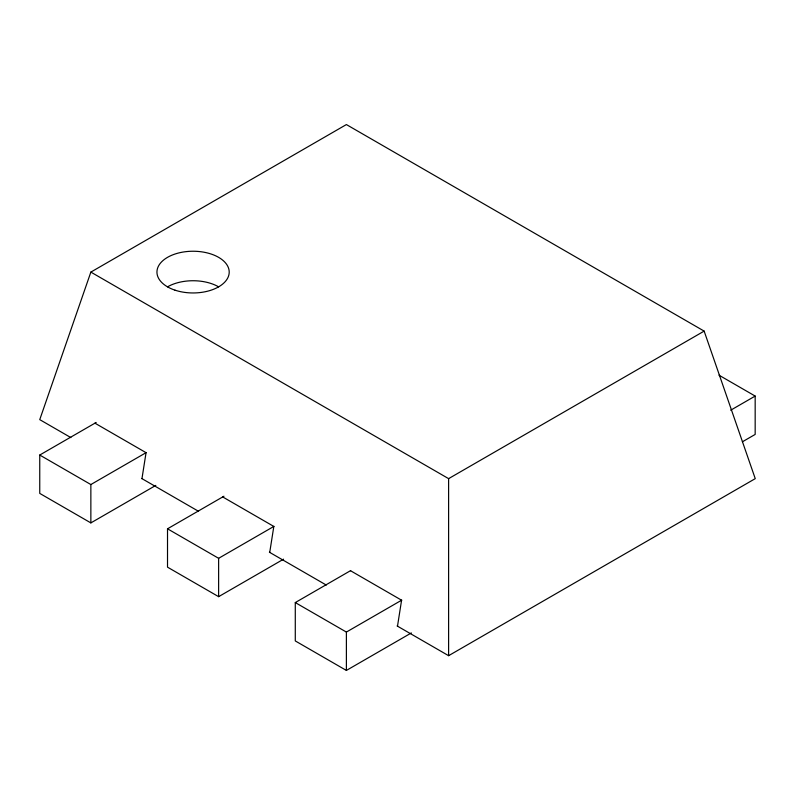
<?xml version="1.0" encoding="UTF-8"?>
<svg xmlns="http://www.w3.org/2000/svg" width="795" height="795" viewBox="0 0 795 795"><rect width="100%" height="100%" fill="white"/><g stroke="black" fill="none" stroke-linecap="round" stroke-linejoin="round"><path stroke-width="1.19" d="M141.967 478.64L146.051 452.673L94.943 423.169M269.734 552.406L273.818 526.439L222.709 496.935M397.5 626.172L401.584 600.205L350.486 570.701M397.103 625.943L448.609 655.686L755.25 478.64L704.141 331.108L346.391 124.567L90.859 272.099L39.75 419.631L70.874 437.598M155.81 485.407L90.859 522.901L39.75 493.397L39.75 455.038L96.185 422.463M39.75 455.038L90.859 484.543L146.22 452.584M283.577 559.173L218.625 596.667L167.516 567.163L167.516 528.804L223.952 496.229M167.516 528.804L218.625 558.309L273.987 526.35M90.859 272.099L448.609 478.64L704.141 331.108M411.343 632.939L346.391 670.433L295.283 640.929L295.283 602.57L350.655 570.601M295.283 602.57L346.391 632.075L401.763 600.116M730.684 410.21L755.17 396.069L755.17 434.428L742.391 441.801M718.968 375.17L755.17 396.069M141.699 478.491L198.571 511.324M269.396 552.217L326.268 585.05M448.609 478.64L448.609 655.686M346.391 632.075L346.391 670.433M218.625 558.309L218.625 596.667M90.859 484.543L90.859 522.901M167.516 286.846A36.143 20.869 0 0 1 218.625 286.846M174.999 290.165A36.143 20.869 0 0 0 229.208 272.099A36.143 20.869 0 0 0 174.999 254.032A36.143 20.869 0 0 0 174.999 290.165"/></g></svg>
